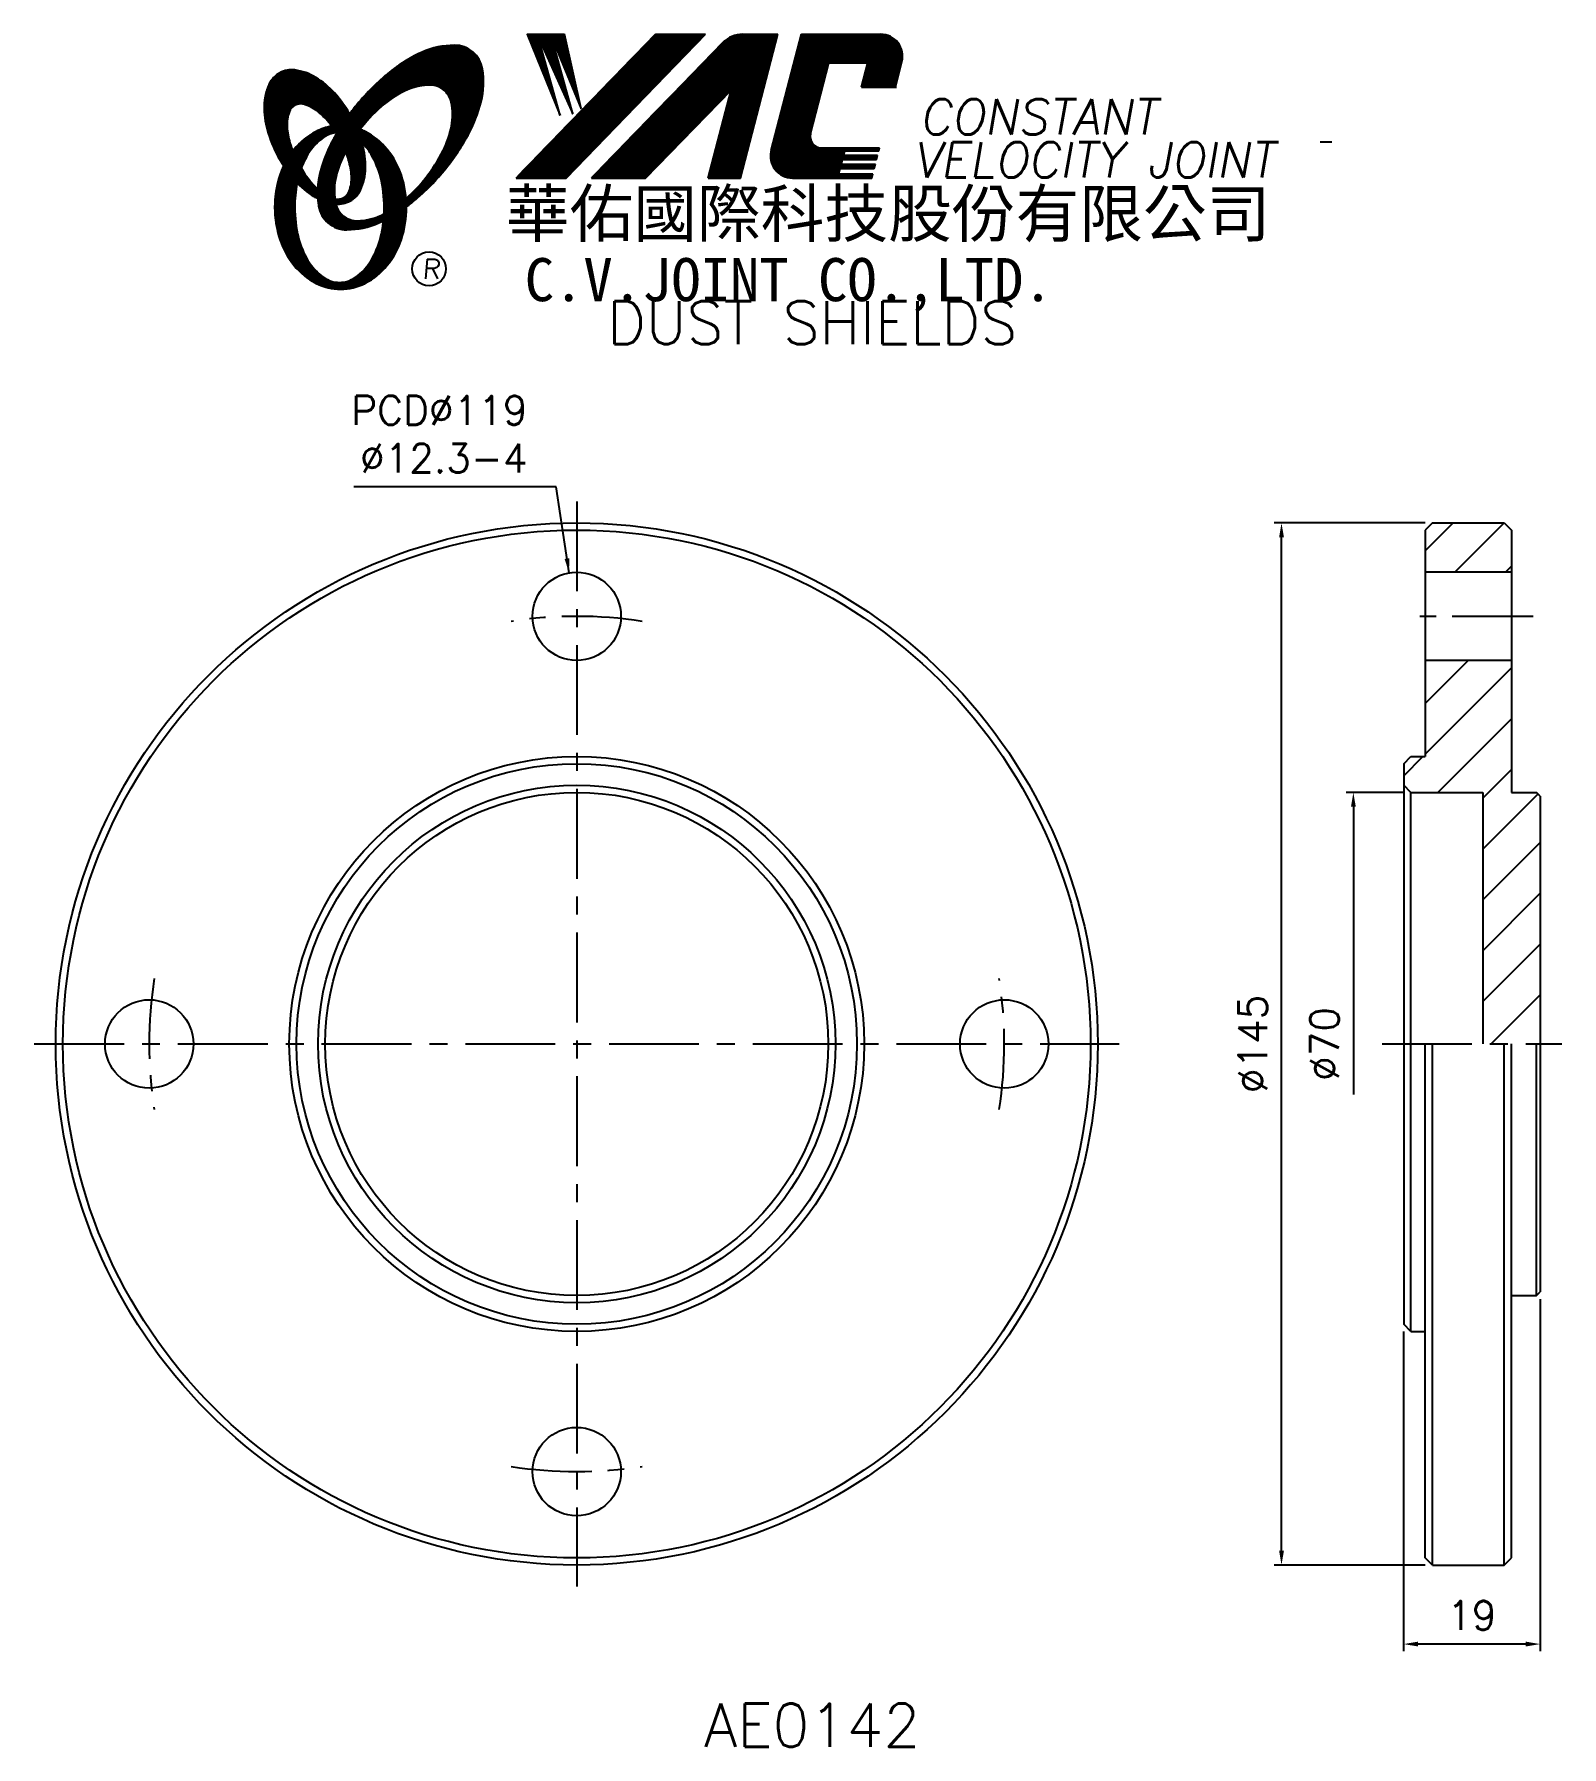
# Model space of a CAD drawing. Extents: x 616 to 828, y 297 to 535.
import ezdxf
from ezdxf.enums import TextEntityAlignment as Align

# ---------------------------------------------------------------- set-up
doc = ezdxf.new("R2010")
doc.units = 0
doc.header["$LTSCALE"] = 10
doc.header["$MEASUREMENT"] = 0
doc.linetypes.add('CENTER', pattern=[2, 1.25, -0.25, 0.25, -0.25])
doc.layers.get('0').update_dxf_attribs({"linetype": 'CONTINUOUS'})
doc.layers.get('DEFPOINTS').update_dxf_attribs({"linetype": 'CONTINUOUS'})
doc.layers.add('4', color=7, linetype='CONTINUOUS')
doc.styles.add('CHINA', font='KAIU.TTF')
doc.styles.add('ITALICC', font='simplex.shx')
doc.dimstyles.new('STANDARD$0', dxfattribs={"dimtxt": 4, "dimasz": 2, "dimexe": 1, "dimexo": 1, "dimgap": 2, "dimtad": 1, "dimdec": 4, "dimzin": 10, "dimtxsty": 'ITALICC', "dimcen": 2, "dimclrd": 5, "dimclre": 5, "dimclrt": 18, "dimaunit": 1, "dimazin": 3, "dimtp": 0.1, "dimtfac": 0.7, "dimtdec": 4, "dimtmove": 0, "dimatfit": 3, "dimtolj": 1, "dimtzin": 10})
doc.dimstyles.new('STANDARD$7', dxfattribs={"dimtxt": 4, "dimasz": 2, "dimexe": 1.25, "dimexo": 0.625, "dimgap": 2, "dimtad": 1, "dimdec": 4, "dimzin": 10, "dimtxsty": 'ITALICC', "dimcen": 2.5, "dimclrd": 5, "dimclrt": 18, "dimazin": 3, "dimtfac": 0.65, "dimtdec": 4, "dimtmove": 0, "dimatfit": 3, "dimtolj": 1, "dimtzin": 10})
pattern_1 = [(45, (548.584979, 327.40514), (-0.00883883476, 0.00883883476), [])]
pattern_2 = [(45, (717.175524, 291.10073), (-0.00727476112, 0.00727476112), [])]

# ---------------------------------------------------------------- blocks, each defined once
blk = doc.blocks.new('*D4')
at = {"color": 5, "linetype": 'BYBLOCK'}
for p, q in [((809.2, 466.84), (788.2, 466.84)), ((789.2, 323.84), (789.2, 464.84)), ((809.2, 321.84), (788.2, 321.84))]:
    blk.add_line(p, q, dxfattribs=at)
for points in [[(788.87, 464.84), (789.54, 464.84), (789.2, 466.84)], [(788.87, 323.84), (789.54, 323.84), (789.2, 321.84)]]:
    blk.add_solid(points, dxfattribs=at)
at = {"layer": 'DEFPOINTS', "color": 0, "linetype": 'BYBLOCK'}
for p in [(789.2, 466.84), (810.2, 466.84), (810.2, 321.84)]:
    blk.add_point(p, dxfattribs=at)
at = {"color": 18, "linetype": 'BYBLOCK', "insert": (785.2, 394.34), "char_height": 4, "attachment_point": 5, "rotation": 90, "style": 'ITALICC'}
blk.add_mtext('\\A1;∅145', dxfattribs=at)
blk = doc.blocks.new('*D5')
at = {"color": 5, "linetype": 'BYBLOCK'}
for p, q in [((806.2, 429.34), (798.2, 429.34)), ((799.2, 427.34), (799.2, 387.29))]:
    blk.add_line(p, q, dxfattribs=at)
blk.add_solid([(798.87, 427.34), (799.54, 427.34), (799.2, 429.34)], dxfattribs=at)
at = {"layer": 'DEFPOINTS', "color": 0, "linetype": 'BYBLOCK'}
for p in [(799.2, 429.34), (807.2, 429.34), (806.2, 359.34)]:
    blk.add_point(p, dxfattribs=at)
at = {"color": 18, "linetype": 'BYBLOCK', "insert": (795.2, 394.34), "char_height": 4, "attachment_point": 5, "rotation": 90, "style": 'ITALICC'}
blk.add_mtext('\\A1;∅70', dxfattribs=at)
blk = doc.blocks.new('*D6')
at = {"color": 5, "linetype": 'BYBLOCK'}
for p, q in [((825.2, 358.84), (825.2, 309.84)), ((806.2, 354.34), (806.2, 309.84)), ((823.2, 310.84), (808.2, 310.84))]:
    blk.add_line(p, q, dxfattribs=at)
for points in [[(808.2, 311.18), (808.2, 310.51), (806.2, 310.84)], [(823.2, 311.18), (823.2, 310.51), (825.2, 310.84)]]:
    blk.add_solid(points, dxfattribs=at)
at = {"layer": 'DEFPOINTS', "color": 0, "linetype": 'BYBLOCK'}
for p in [(825.2, 359.84), (806.2, 355.34), (806.2, 310.84)]:
    blk.add_point(p, dxfattribs=at)
at = {"color": 18, "linetype": 'BYBLOCK', "insert": (815.7, 314.84), "char_height": 4, "attachment_point": 5, "style": 'ITALICC'}
blk.add_mtext('\\A1;19', dxfattribs=at)

msp = doc.modelspace()

# ---------------------------------------------------------------- hatches: boundary and pattern name
at = {"layer": '4', "linetype": 'CONTINUOUS'}
h = msp.add_hatch(dxfattribs=at)
h.set_pattern_fill('ANSI31', color=5, scale=0.1, style=0)
h.set_pattern_definition(pattern_1)
h.paths.add_polyline_path([(709.04368, 534.83612), (702.08638, 534.83612), (682.66977, 514.83236), (689.62708, 514.83236)])
h.paths.add_polyline_path([(712.59058, 527.07055), (709.4102, 514.83236), (713.89119, 514.83236), (719.08962, 534.83612), (714.1929, 534.83612, 0.202785967), (711.45882, 533.67971), (693.16469, 514.83236), (700.7116, 514.83236)])
h.paths.add_polyline_path([(726.21768, 530.83771), (731.6114, 530.83771), (730.74238, 527.49369), (735.4592, 527.49369), (736.37592, 531.02125, 0.490800957), (733.42572, 534.83612), (722.3914, 534.83612), (718.18435, 518.64723, 0.490800957), (721.13455, 514.83236), (732.16887, 514.83236), (732.32331, 515.42667), (727.60649, 515.42667), (727.79986, 516.17076), (732.51668, 516.17076), (732.67524, 516.7809), (727.95842, 516.7809), (728.11966, 517.40137), (732.83648, 517.40137), (732.99266, 518.00236), (728.27584, 518.00236), (728.43264, 518.60573), (733.14946, 518.60573), (733.2662, 519.05493), (725.12645, 519.05493, -0.490800957), (723.65135, 520.96236)])
h = msp.add_hatch(dxfattribs=at)
h.set_pattern_fill('ANSI31', color=1, scale=0.1, style=0)
h.set_pattern_definition(pattern_1)
h.paths.add_polyline_path([(689.40175, 534.83612), (684.22442, 534.83612), (688.79518, 523.53239), (685.72925, 534.49037), (690.56399, 523.76804), (687.61597, 534.49037), (691.74319, 524.47501)])
h = msp.add_hatch(dxfattribs=at)
h.set_pattern_fill('ANSI31', color=5, scale=0.082305, style=0)
h.set_pattern_definition([(45, (548.584979, 327.40514), (-0.00727476112, 0.00727476112), [])])
h.paths.add_polyline_path([(670.62045, 527.77364, -0.172879177), (672.56192, 527.11508, -0.172879177), (673.64922, 525.37703, -0.104527385), (673.67699, 522.04884, -0.065680101), (672.50746, 518.64688, -0.051823203), (670.06705, 514.80449, -0.044272532), (667.39208, 511.97816, -0.020203161), (667.44566, 510.84024, 0.006517006), (667.85021, 511.15231, 0.049863361), (672.40363, 515.56537, 0.049863361), (675.99327, 520.79254, 0.063682799), (677.81432, 525.41989, 0.103597411), (678.00361, 530.00386, 0.177892575), (676.65501, 532.37413, 0.177892575), (674.09262, 533.30746, 0.103597411), (669.60482, 532.35442, 0.063682799), (665.34707, 529.78534, 0.049863361), (660.79365, 525.37228, 0.016070017), (659.52295, 523.76597, -0.007061632), (659.77023, 523.32894, -0.031648676), (660.72282, 521.29236, -0.008069351), (661.15473, 521.85667, -0.051823203), (664.3331, 525.11513, -0.065680101), (667.37503, 527.03548, -0.104527385)])
h.paths.add_polyline_path([(657.54478, 514.61233, -0.065680101), (658.71431, 518.01428, -0.006063428), (658.95825, 518.4893, 0.027613469), (658.23142, 520.07737, 0.017011252), (657.698, 521.01234, 0.007829282), (657.20401, 520.14512, 0.063682799), (655.38297, 515.51777, 0.103597411), (655.19367, 510.9338, 0.177892575), (656.54228, 508.56352, 0.177892575), (659.10467, 507.63019, 0.103597411), (663.59247, 508.58324, 0.008811776), (664.21943, 508.87332, 0.013922709), (664.29676, 509.84313, -0.009086703), (663.84674, 509.62568, -0.104527385), (660.60132, 508.88752, -0.172879177), (658.65985, 509.54608, -0.172879177), (657.57256, 511.28413, -0.104527385)])
h = msp.add_hatch(dxfattribs=at)
h.set_pattern_fill('ANSI31', color=3, scale=0.082305, style=0)
h.set_pattern_definition(pattern_2)
h.paths.add_polyline_path([(654.82395, 528.82448, 0.106488277), (651.88207, 529.86305, 0.158297415), (649.79187, 529.46801, 0.158297415), (648.33254, 527.92032, 0.106488277), (647.62172, 524.88255, 0.071723199), (648.03977, 521.5696, 0.058080454), (649.58475, 517.75421, 0.058080454), (651.9658, 514.39642, 0.071723199), (654.53104, 512.25867, 0.020895977), (655.07123, 511.95668, -0.030777155), (655.05532, 513.3329, -0.042059526), (653.95896, 514.49566, -0.04691039), (652.3398, 516.97681, -0.04691039), (651.21152, 519.71629, -0.060581117), (650.80942, 521.97836, -0.10187153), (651.12104, 524.06656, -0.185892489), (651.90113, 524.9582, -0.185892489), (653.07777, 525.09632, -0.10187153), (654.97542, 524.17079, -0.060581117), (656.61225, 522.55852, -0.04691039), (658.23142, 520.07737, -0.04691039), (659.3597, 517.33788, -0.060581117), (659.7618, 515.07581, -0.10187153), (659.45018, 512.98761, -0.185892489), (658.67009, 512.09597, -0.185892489), (657.49344, 511.95785, -0.002013383), (657.45264, 511.96848, 0.021593804), (657.57256, 511.28413, 0.006477741), (657.59056, 511.2071, 0.14950097), (659.56312, 511.61514, 0.158297415), (661.02245, 513.16283, 0.106488277), (661.73326, 516.20059, 0.071723199), (661.31522, 519.51355, 0.058080454), (659.77023, 523.32894, 0.058080454), (657.38919, 526.68673, 0.071723199)])
h = msp.add_hatch(dxfattribs=at)
h.set_pattern_fill('ANSI31', color=1, scale=0.082305, style=0)
h.set_pattern_definition(pattern_2)
h.paths.add_polyline_path([(655.91757, 520.50103, -0.120168026), (657.60936, 521.15442, 0.016865385), (657.0096, 522.03716, 0.076648372), (654.85338, 521.31824, 0.104809576), (651.76892, 518.80514, 0.005838257), (651.60198, 518.59294, 0.028089978), (652.3398, 516.97681, 0.014237292), (652.78193, 516.19176, -0.045767751), (653.70711, 518.1286, -0.106890197)])
h.paths.add_polyline_path([(651.8862, 510.74641, -0.048711043), (652.2163, 514.12675, -0.007865741), (651.9658, 514.39642, -0.037695478), (650.32992, 516.51518, 0.03042545), (649.8046, 515.2112, 0.080710289), (649.07916, 510.74641, 0.080710289), (649.8046, 506.28162, 0.089265679), (651.76892, 502.68768, 0.104809576), (654.85338, 500.17458, 0.11926607), (658.26257, 499.34965, 0.11926607), (661.67176, 500.17458, 0.104809576), (664.75622, 502.68768, 0.089265679), (666.72054, 506.28162, 0.080710289), (667.44597, 510.74641, 0.080710289), (666.72054, 515.2112, 0.089265679), (664.75622, 518.80514, 0.104809576), (661.67176, 521.31824, 0.025513357), (660.97852, 521.63099, 0.004818181), (660.72282, 521.29236, -0.023722145), (661.26404, 519.69561, -0.065307489), (662.49922, 518.1286, -0.073950765), (663.81167, 514.93087, -0.060532391), (664.32012, 510.74641, -0.060532391), (663.81167, 506.56195, -0.073950765), (662.49922, 503.36422, -0.106890197), (660.28875, 500.99179, -0.153118262), (658.10316, 500.30642, -0.153118262), (655.91757, 500.99179, -0.106890197), (653.70711, 503.36422, -0.073950765), (652.39466, 506.56195, -0.060532391)])
h = msp.add_hatch(dxfattribs=at)
h.set_pattern_fill('ANSI31', color=5, scale=40, style=0)
h.set_pattern_definition([(45, (79.5945, 16.1814), (-3.535534, 3.535534), [])])
h.paths.add_polyline_path([(821.20424, 459.99203), (821.20424, 465.84203), (820.20424, 466.84203), (810.20424, 466.84203), (809.20424, 465.84203), (809.20424, 459.99203)])
h.paths.add_polyline_path([(821.20424, 447.69203), (809.20424, 447.69203), (809.20424, 434.34203), (807.20424, 434.34203), (806.20424, 433.34203), (806.20424, 430.34203), (807.20424, 429.34203), (817.20424, 429.34203), (817.20424, 394.34203), (825.20424, 394.34203), (825.20424, 428.84203), (824.70424, 429.34203), (821.20424, 429.34203)])

# ---------------------------------------------------------------- linework, layer by layer
at = {"layer": '4', "color": 5, "linetype": 'CONTINUOUS'}
for p, q in [((682.66977, 514.83236), (702.08638, 534.83612)), ((689.62708, 514.83236), (709.04368, 534.83612)), ((702.08638, 534.83612), (709.04368, 534.83612)), ((713.89119, 514.83236), (719.08962, 534.83612)), ((714.1929, 534.83612), (719.08962, 534.83612)), ((718.18435, 518.64723), (722.3914, 534.83612)), ((722.3914, 534.83612), (733.42572, 534.83612)), ((693.16469, 514.83236), (711.45882, 533.67971)), ((723.65135, 520.96236), (726.21768, 530.83771)), ((726.21768, 530.83771), (731.6114, 530.83771)), ((730.74238, 527.49369), (731.6114, 530.83771)), ((735.4592, 527.49369), (736.37592, 531.02125)), ((700.7116, 514.83236), (712.59058, 527.07055)), ((709.4102, 514.83236), (712.59058, 527.07055)), ((730.74238, 527.49369), (735.60963, 527.49369)), ((796.20427, 519.8075), (794.56831, 519.8075)), ((725.12645, 519.05493), (733.2662, 519.05493)), ((727.95842, 516.7809), (728.11966, 517.40137)), ((728.11966, 517.40137), (732.83648, 517.40137)), ((728.27584, 518.00236), (728.43264, 518.60573)), ((728.27584, 518.00236), (732.99266, 518.00236)), ((728.43264, 518.60573), (733.14946, 518.60573)), ((732.83648, 517.40137), (732.99266, 518.00236)), ((733.14946, 518.60573), (733.2662, 519.05493)), ((682.66977, 514.83236), (689.62708, 514.83236)), ((693.16469, 514.83236), (700.7116, 514.83236)), ((709.4102, 514.83236), (713.89119, 514.83236)), ((721.13455, 514.83236), (732.16887, 514.83236)), ((727.60649, 515.42667), (727.79986, 516.17076)), ((727.60649, 515.42667), (732.32331, 515.42667)), ((727.79986, 516.17076), (732.51668, 516.17076)), ((727.95842, 516.7809), (732.67524, 516.7809)), ((732.16887, 514.83236), (732.32331, 515.42667)), ((732.51668, 516.17076), (732.67524, 516.7809))]:
    msp.add_line(p, q, dxfattribs=at)
at = {"layer": '4', "color": 1, "linetype": 'CONTINUOUS'}
for p, q in [((684.22442, 534.83612), (689.40175, 534.83612)), ((684.22442, 534.83612), (688.79518, 523.53239)), ((685.72925, 534.49037), (690.56399, 523.76804)), ((688.79518, 523.53239), (685.72925, 534.49037)), ((690.56399, 523.76804), (687.61597, 534.49037)), ((687.61597, 534.49037), (691.74319, 524.47501)), ((691.74319, 524.47501), (689.40175, 534.83612))]:
    msp.add_line(p, q, dxfattribs=at)
at = {"layer": '4', "color": 5, "linetype": 'CENTER'}
for p, q in [((691.11993, 469.84203), (691.11993, 318.84203)), ((615.61993, 394.34203), (766.61993, 394.34203)), ((803.20424, 394.34203), (828.20424, 394.34203))]:
    msp.add_line(p, q, dxfattribs=at)
at = {"layer": '4', "color": 7, "linetype": 'CONTINUOUS'}
for p, q in [((810.20424, 466.84203), (809.20424, 465.84203)), ((809.20424, 465.84203), (809.20424, 434.34203)), ((810.20424, 466.84203), (820.20424, 466.84203)), ((820.20424, 466.84203), (821.20424, 465.84203)), ((821.20424, 465.84203), (821.20424, 429.34203)), ((821.20424, 459.99203), (809.20424, 459.99203)), ((821.20424, 447.69203), (809.20424, 447.69203)), ((806.20424, 433.34203), (807.20424, 434.34203)), ((807.20424, 434.34203), (809.20424, 434.34203)), ((806.20424, 433.34203), (806.20424, 355.34203)), ((807.20424, 429.34203), (806.20424, 430.34203)), ((807.20424, 394.34203), (807.20424, 429.34203)), ((807.20424, 429.34203), (817.20424, 429.34203)), ((817.20424, 429.34203), (817.20424, 394.34203)), ((821.20424, 429.34203), (824.70424, 429.34203)), ((825.20424, 428.84203), (824.70424, 429.34203)), ((825.20424, 428.84203), (825.20424, 359.84203)), ((807.20424, 354.34203), (807.20424, 394.34203)), ((809.20424, 322.84203), (809.20424, 394.34203)), ((810.20424, 321.84203), (810.20424, 394.34203)), ((820.20424, 321.84203), (820.20424, 394.34203)), ((821.20424, 322.84203), (821.20424, 394.34203)), ((824.70424, 359.34203), (824.70424, 394.34203)), ((824.70424, 359.34203), (825.20424, 359.84203)), ((821.20424, 359.34203), (824.70424, 359.34203)), ((807.20424, 354.34203), (806.20424, 355.34203)), ((807.20424, 354.34203), (809.20424, 354.34203)), ((810.20424, 321.84203), (809.20424, 322.84203)), ((810.20424, 321.84203), (820.20424, 321.84203)), ((820.20424, 321.84203), (821.20424, 322.84203))]:
    msp.add_line(p, q, dxfattribs=at)
at = {"layer": '4', "color": 5, "linetype": 'CENTER', "ltscale": 0.9}
msp.add_line((824.20424, 453.84203), (806.20424, 453.84203), dxfattribs=at)
at = {"layer": '4', "color": 5, "linetype": 'CONTINUOUS'}
for points in [[(667.44566, 510.84024, 0.006517006), (667.85021, 511.15231, 0.049863361), (672.40363, 515.56537, 0.049863361), (675.99327, 520.79254, 0.063682799), (677.81432, 525.41989, 0.103597411), (678.00361, 530.00386, 0.177892575), (676.65501, 532.37413, 0.177892575), (674.09262, 533.30746, 0.103597411), (669.60482, 532.35442, 0.063682799), (665.34707, 529.78534, 0.049863361), (660.79365, 525.37228, 0.016070017), (659.52295, 523.76597)], [(667.39208, 511.97816, 0.044272532), (670.06705, 514.80449, 0.051823203), (672.50746, 518.64688, 0.065680101), (673.67699, 522.04884, 0.104527385), (673.64922, 525.37703, 0.172879177), (672.56192, 527.11508, 0.172879177), (670.62045, 527.77364, 0.104527385), (667.37503, 527.03548, 0.065680101), (664.3331, 525.11513, 0.051823203), (661.15473, 521.85667, 0.008069351), (660.72282, 521.29236)], [(657.698, 521.01234, 0.007829282), (657.20401, 520.14512, 0.063682799), (655.38297, 515.51777, 0.103597411), (655.19367, 510.9338, 0.177892575), (656.54228, 508.56352, 0.177892575), (659.10467, 507.63019, 0.103597411), (663.59247, 508.58324, 0.008811776), (664.21943, 508.87332, 0.008811776)], [(658.95825, 518.4893, 0.006063428), (658.71431, 518.01428, 0.065680101), (657.54478, 514.61233, 0.104527385), (657.57256, 511.28413, 0.172879177), (658.65985, 509.54608, 0.172879177), (660.60132, 508.88752, 0.104527385), (663.84674, 509.62568, 0.009086703), (664.29676, 509.84313, 0.009086703)]]:
    msp.add_lwpolyline(points, format="xyb", dxfattribs=at)
at = {"layer": '4', "color": 3, "linetype": 'CONTINUOUS'}
for points in [[(657.59056, 511.2071, 0.14950097), (659.56312, 511.61514, 0.158297415), (661.02245, 513.16283, 0.106488277), (661.73326, 516.20059, 0.071723199), (661.31522, 519.51355, 0.058080454), (659.77023, 523.32894, 0.058080454), (657.38919, 526.68673, 0.071723199), (654.82395, 528.82448, 0.106488277), (651.88207, 529.86305, 0.158297415), (649.79187, 529.46801, 0.158297415), (648.33254, 527.92032, 0.106488277), (647.62172, 524.88255, 0.071723199), (648.03977, 521.5696, 0.058080454), (649.58475, 517.75421, 0.058080454), (651.9658, 514.39642, 0.071723199), (654.53104, 512.25867, 0.020895977), (655.07123, 511.95668, 0.020895977)], [(657.45264, 511.96848, 0.002013383), (657.49344, 511.95785, 0.185892489), (658.67009, 512.09597, 0.185892489), (659.45018, 512.98761, 0.10187153), (659.7618, 515.07581, 0.060581117), (659.3597, 517.33788, 0.04691039), (658.23142, 520.07737, 0.04691039), (656.61225, 522.55852, 0.060581117), (654.97542, 524.17079, 0.10187153), (653.07777, 525.09632, 0.185892489), (651.90113, 524.9582, 0.185892489), (651.12104, 524.06656, 0.10187153), (650.80942, 521.97836, 0.060581117), (651.21152, 519.71629, 0.04691039), (652.3398, 516.97681, 0.04691039), (653.95896, 514.49566, 0.042059526), (655.05532, 513.3329, 0.042059526)]]:
    msp.add_lwpolyline(points, format="xyb", dxfattribs=at)
at = {"layer": '4', "color": 1, "linetype": 'CONTINUOUS'}
for points in [[(657.0096, 522.03716, 0.076648372), (654.85338, 521.31824, 0.104809576), (651.76892, 518.80514, 0.005838257), (651.60198, 518.59294, 0.005838257)], [(650.32992, 516.51518, 0.03042545), (649.8046, 515.2112, 0.080710289), (649.07916, 510.74641, 0.080710289), (649.8046, 506.28162, 0.089265679), (651.76892, 502.68768, 0.104809576), (654.85338, 500.17458, 0.11926607), (658.26257, 499.34965, 0.11926607), (661.67176, 500.17458, 0.104809576), (664.75622, 502.68768, 0.089265679), (666.72054, 506.28162, 0.080710289), (667.44597, 510.74641, 0.080710289), (666.72054, 515.2112, 0.089265679), (664.75622, 518.80514, 0.104809576), (661.67176, 521.31824, 0.025513357), (660.97852, 521.63099, 0.025513357)], [(652.2163, 514.12675, 0.048711043), (651.8862, 510.74641, 0.060532391), (652.39466, 506.56195, 0.073950765), (653.70711, 503.36422, 0.106890197), (655.91757, 500.99179, 0.153118262), (658.10316, 500.30642, 0.153118262), (660.28875, 500.99179, 0.106890197), (662.49922, 503.36422, 0.073950765), (663.81167, 506.56195, 0.060532391), (664.32012, 510.74641, 0.060532391), (663.81167, 514.93087, 0.073950765), (662.49922, 518.1286, 0.065307489), (661.26404, 519.69561)], [(657.60936, 521.15442, 0.120168026), (655.91757, 520.50103, 0.106890197), (653.70711, 518.1286, 0.045767751), (652.78193, 516.19176, 0.045767751)]]:
    msp.add_lwpolyline(points, format="xyb", dxfattribs=at)
at = {"layer": '4', "color": 5, "linetype": 'CONTINUOUS'}
msp.add_circle((670.56681, 502.20069), 2.35282, dxfattribs=at)
at = {"layer": '4', "color": 7, "linetype": 'CONTINUOUS'}
for centre, radius in [((691.11993, 394.34203), 72.5), ((691.11993, 394.34203), 71.5), ((691.11993, 453.84203), 6.15), ((691.11993, 394.34203), 40), ((691.11993, 394.34203), 39), ((691.11993, 394.34203), 36), ((691.11993, 394.34203), 35), ((631.61993, 394.34203), 6.15), ((750.61993, 394.34203), 6.15), ((691.11993, 334.84203), 6.15)]:
    msp.add_circle(centre, radius, dxfattribs=at)
at = {"layer": '4', "color": 5, "linetype": 'CONTINUOUS'}
for centre, radius, start, end in [((714.1929, 531.02588), 3.81024, 90, 135.8533387), ((733.42572, 531.78793), 3.04819, 345.4326059, 90), ((725.12645, 520.57902), 1.5241, 165.4326059, 270), ((721.13455, 517.88056), 3.04819, 165.4326059, 270)]:
    msp.add_arc(centre, radius, start, end, dxfattribs=at)
at = {"layer": '4', "color": 5, "linetype": 'CENTER', "ltscale": 0.9}
for start, end in [(81.1802631, 98.8197369), (171.1802631, 188.8197369), (351.1802631, 8.8197369), (261.1802631, 278.8197369)]:
    msp.add_arc((691.11993, 394.34203), 59.5, start, end, dxfattribs=at)

# ---------------------------------------------------------------- texts
at = {"layer": '4', "color": 5, "linetype": 'CONTINUOUS', "style": 'ITALICC'}
for s, height, oblique, p in [('CONSTANT', 4.9, 10, (738.81858, 520.90283)), ('VELOCITY JOINT', 4.9, 10, (737.94035, 514.90745)), ('R', 2.75625, 5, (669.60812, 500.79109))]:
    msp.add_text(s, height=height, dxfattribs=dict(at, oblique=oblique)).set_placement(p)
at = {"layer": '4', "color": 7, "linetype": 'CONTINUOUS', "style": 'CHINA'}
for s, height, p in [('華佑國際科技股份有限公司', 6.5, (681.25641, 506.64251)), ('C.V.JOINT CO.,LTD.', 6, (683.88505, 497.6963))]:
    msp.add_text(s, height=height, dxfattribs=at).set_placement(p)
at = {"layer": '4', "color": 18, "linetype": 'CONTINUOUS', "style": 'ITALICC'}
for s, p in [('DUST SHIELDS', (723.88777, 491.70348)), ('AE0142', (723.88777, 296.55609))]:
    msp.add_text(s, height=6, dxfattribs=at).set_placement(p, align=Align.CENTER)
at = {"layer": '4', "color": 18, "linetype": 'CONTINUOUS', "insert": (684.26974, 479.17533), "char_height": 4, "attachment_point": 6, "style": 'ITALICC'}
msp.add_mtext('\\A1;PCD%%C119\\P%%C12.3-4', dxfattribs=at)

# ---------------------------------------------------------------- dimensions: what is measured, and where the dimension line sits
at = {"layer": '4', "color": 7, "linetype": 'CONTINUOUS'}
dim = msp.add_linear_dim(base=(789.20424, 466.84203), p1=(810.20424, 321.84203), p2=(810.20424, 466.84203), angle=90, text='%%C145', dimstyle='STANDARD$0', dxfattribs=at)
dim.commit()
dim.dimension.update_dxf_attribs({"geometry": '*D4', "text_midpoint": (785.20424, 394.34203)})
dim = msp.add_linear_dim(base=(799.2042, 429.34203), p1=(806.20424, 359.34203), p2=(807.20424, 429.34203), angle=90, text='%%C70', dimstyle='STANDARD$0', override={"dimcen": -2, "dimse1": 1, "dimsd1": 1}, dxfattribs=at)
dim.commit()
dim.dimension.update_dxf_attribs({"geometry": '*D5', "text_midpoint": (795.2042, 394.34203)})
dim = msp.add_linear_dim(base=(806.20424, 310.842), p1=(825.20424, 359.84203), p2=(806.20424, 355.34203), dimstyle='STANDARD$0', dxfattribs=at)
dim.commit()
dim.dimension.update_dxf_attribs({"geometry": '*D6', "text_midpoint": (815.70424, 314.842)})

# ---------------------------------------------------------------- leaders
at = {"layer": '4', "color": 5, "linetype": 'CONTINUOUS', "annotation_type": 0, "has_hookline": 1, "hookline_direction": 1, "text_width": 24.19048}
msp.add_leader([(690.052, 459.8986), (688.26974, 471.842), (686.26974, 471.842)], dimstyle='STANDARD$7', dxfattribs=at)

doc.saveas('drawing.dxf')
